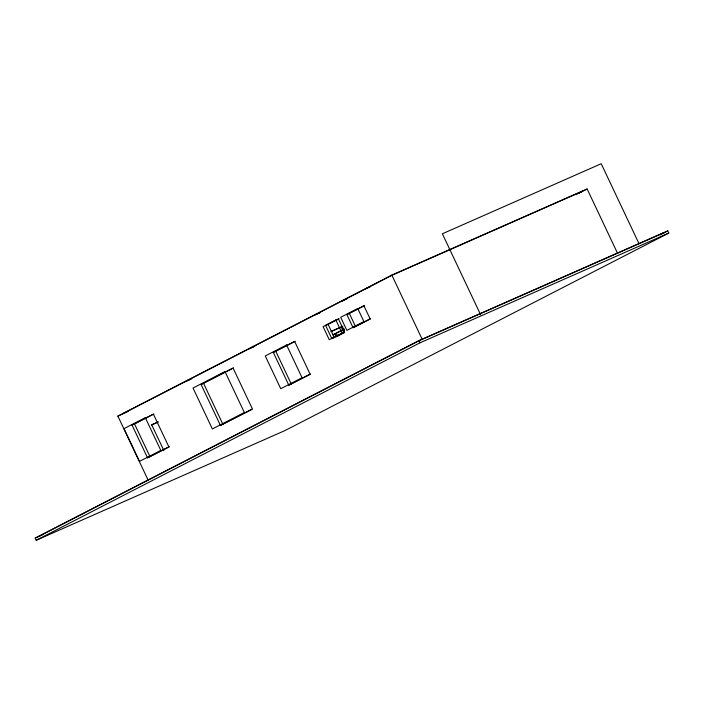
<?xml version="1.0" encoding="UTF-8"?>
<svg xmlns="http://www.w3.org/2000/svg" width="704" height="704" viewBox="0 0 704 704"><rect width="100%" height="100%" fill="white"/><g stroke="black" fill="none" stroke-linecap="round" stroke-linejoin="round"><path stroke-width="1.06" d="M148.359 480.594L117.867 416.099L391.846 275.123L587.145 188.98L617.637 253.484M123.464 413.398L392.198 275.123L582.525 191.18L575.687 194.7M201.08 384.481L233.059 368.025L252.41 408.954L220.422 425.41L201.08 384.481L233.605 367.919M578.371 193.494L587.145 188.98M132.053 425.084L153.375 414.11L168.854 446.855L147.532 457.829L132.053 425.084L153.93 414.014M273.319 352.396L294.633 341.431L310.112 374.176L288.798 385.15L273.319 352.396L295.187 341.326M325.618 325.486L338.413 318.903L344.608 332.006L331.813 338.589L325.618 325.486L339.073 318.745M346.87 314.556L363.924 305.782L370.119 318.877L353.056 327.65L346.87 314.556L364.514 305.659M334.479 337.691L333.098 334.77L344.186 329.067M333.098 334.77L344.203 329.19M331.813 338.589L344.353 332.314M356.497 326.066L370.709 318.754M337.348 336.239L342.892 333.388M147.532 457.829L169.409 446.758M288.798 385.15L310.666 374.079M220.422 425.41L251.988 409.358M35.2 538.094L418.977 340.622L667.77 230.886L668.8 233.068L285.023 430.54L36.23 540.276L35.2 538.094L43.683 534.23M38.667 536.448L419.25 340.622L664.303 232.531L661.373 234.036M36.23 540.276L420.015 342.804L668.8 233.068M659.956 234.907L667.77 230.886M365.552 288.842L370.568 286.625M342.558 300.74L347.494 298.566M340.956 301.567L344.907 299.825M315.982 314.345L320.003 312.567M314.389 315.163L320.426 312.506M250.422 348.075L254.443 346.298M248.82 348.902L254.848 346.245M186.454 380.987L191.488 378.77M184.862 381.814L190.819 379.183M123.49 413.459L128.498 411.25M117.867 416.099L122.874 413.89M331.496 331.25L342.91 326.216M330.827 331.734L342.258 326.612L344.564 331.496M353.056 327.65L355.546 326.559L349.351 313.456M157.652 422.136L151.677 424.767L163.874 450.569M151.536 424.987L158.506 421.916M639.056 243.769L601.216 163.724L442.367 233.79L480.656 314.794M391.846 275.123L422.338 339.627M418.977 340.622L420.015 342.804M341.29 327.114L344.054 332.966M336.274 333.37L337.656 336.292M334.963 333.942L336.345 336.873M328.108 324.386L334.303 337.489M275.801 351.305L291.28 384.05M203.562 383.381L222.913 424.318M134.543 423.984L150.022 456.729M224.998 371.58L193.019 388.036L212.37 428.965L244.35 412.509L224.998 371.58M145.323 417.666L124.001 428.639L139.48 461.384L160.802 450.41L145.323 417.666M286.581 344.986L265.258 355.951L280.738 388.705L302.06 377.731L286.581 344.986M357.738 308.51L340.683 317.284L346.87 330.378L363.933 321.605L357.738 308.51M335.87 320.03L323.074 326.612L329.27 339.706L342.056 333.124L335.87 320.03"/></g></svg>
